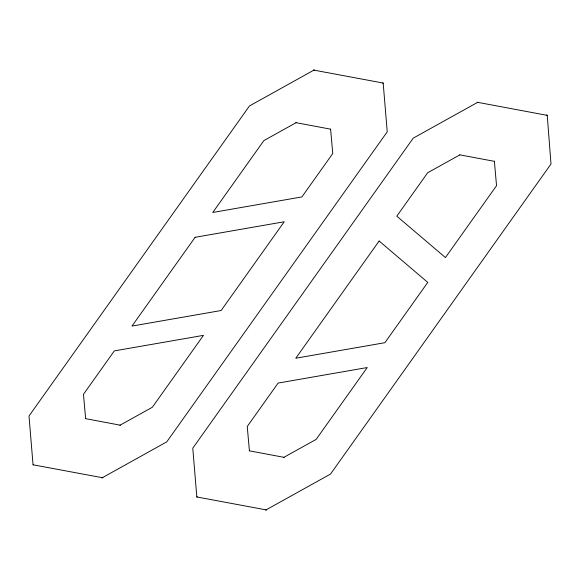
<?xml version="1.0" encoding="UTF-8"?>
<svg xmlns="http://www.w3.org/2000/svg" width="580" height="580" viewBox="0 0 580 580"><rect width="100%" height="100%" fill="white"/><g stroke="black" fill="none" stroke-linecap="round" stroke-linejoin="round"><path stroke-width="0.87" d="M477.659 102.341L413.243 138.134L192.777 448.18L196.845 497.169L197.113 496.879M459.867 154.867L427.663 172.76L396.8 216.166L445.433 257.563L496.538 185.694L494.385 161.175M330.593 129.166L332.76 153.519L301.897 196.924L212.773 212.461L263.878 140.592L296.293 122.561M382.894 83.121L383.162 82.831L387.23 131.82L166.757 441.866L101.935 477.927M33.335 464.703L33.067 464.993L29 416.005L249.472 105.959L314.295 69.904M85.637 418.659L83.469 394.306L114.332 350.9L203.457 335.363L152.351 407.24L119.937 425.263M249.414 450.834L247.247 426.481L278.117 383.075L367.234 367.539L316.129 439.408L283.714 457.439M265.712 510.096L330.535 474.041L551 163.995L547.237 115.362L546.686 114.956M477.724 102.21L477.362 102.283L547.237 115.362M459.723 154.838L494.66 161.378M313.367 70.028L383.003 83.005M295.829 122.626L330.738 129.195M85.485 418.629L120.401 425.205M249.269 450.805L284.178 457.373M102.863 477.797L33.227 464.826M266.64 509.972L197.004 496.995M195.112 237.3L132.001 326.062L221.118 310.525L284.229 221.77L195.112 237.3M379.132 241.012L295.778 358.23L384.895 342.7L427.772 282.409L379.132 241.012"/></g></svg>
